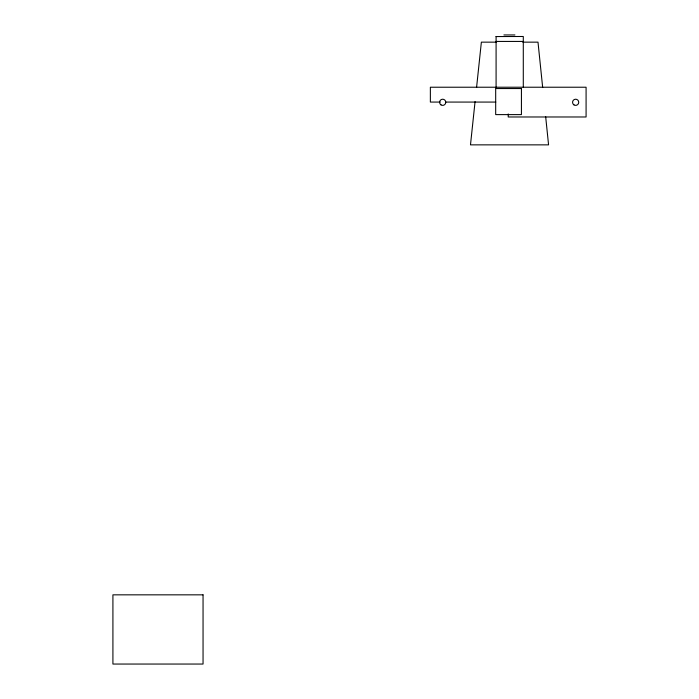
<?xml version="1.0" encoding="UTF-8"?>
<svg xmlns="http://www.w3.org/2000/svg" width="699" height="699" viewBox="0 0 699 699"><rect width="100%" height="100%" fill="white"/><g stroke="black" fill="none" stroke-linecap="round" stroke-linejoin="round"><path stroke-width="1.05" d="M475.067 101.617L470.488 144.859L548.566 144.859L545.674 116.75M476.561 87.558L481.366 42.15L496.613 42.15M503.9 34.95L514.927 34.95M496.028 36.558L523.289 36.488L523.289 87.244M496.028 41.433L523.184 41.433M522.756 42.15L538.003 42.15L542.677 87.558M440.187 102.071L430.366 102.071L430.366 87.226L586.085 87.226L586.085 116.978L508.217 116.978L508.217 113.954M445.639 102.071L495.801 102.071M496.089 36.488L496.089 88.091M521.428 88.546L495.687 88.546L495.687 114.61L521.428 114.61L521.428 88.546M203.051 594.84L112.915 594.84L112.915 664.05L203.051 664.05L203.051 594.84M573.966 104.885A3.093 3.093 0 0 0 578.737 102.456A3.093 3.093 0 0 0 574.246 99.546A3.093 3.093 0 0 0 573.966 104.885M440.999 104.885A3.093 3.093 0 0 0 445.77 102.456A3.093 3.093 0 0 0 441.279 99.546A3.093 3.093 0 0 0 440.999 104.885"/></g></svg>
